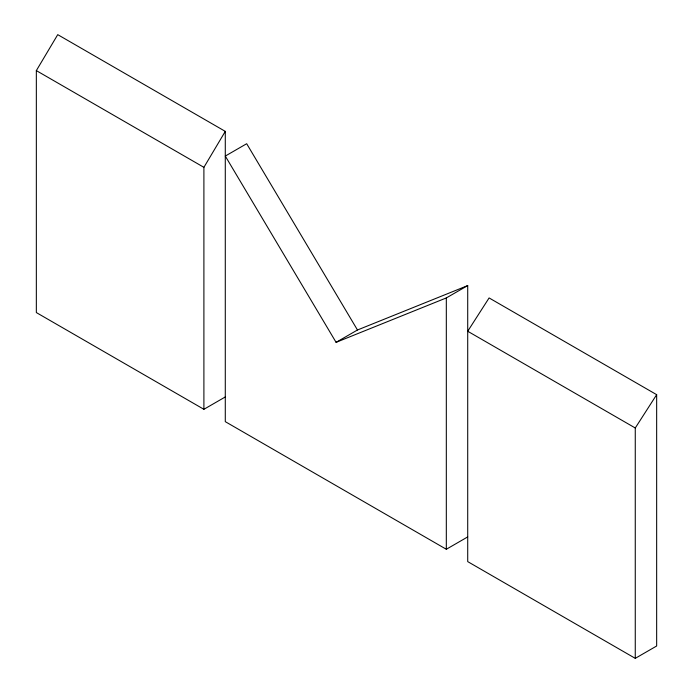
<?xml version="1.0" encoding="UTF-8"?>
<svg xmlns="http://www.w3.org/2000/svg" width="693" height="693" viewBox="0 0 693 693"><rect width="100%" height="100%" fill="white"/><g stroke="black" fill="none" stroke-linecap="round" stroke-linejoin="round"><path stroke-width="1.04" d="M225.286 396.95L203.898 409.303L36.339 312.569L36.339 70.608L57.736 34.65L225.286 131.375L225.286 421.656L446.318 549.263L467.714 536.91M203.898 409.303L203.898 167.334L225.286 131.375M635.264 427.988L656.661 394.672L489.102 297.938L467.714 331.254L635.264 427.988L635.264 658.35L467.714 561.616L467.714 285.585L357.475 329.989L336.088 342.342L225.286 156.072L246.682 143.72L357.475 329.989M336.088 342.342L446.318 297.938L467.714 285.585M635.264 658.35L656.661 645.997L656.661 394.672M36.339 70.608L203.898 167.334M446.318 297.938L446.318 549.263"/></g></svg>
